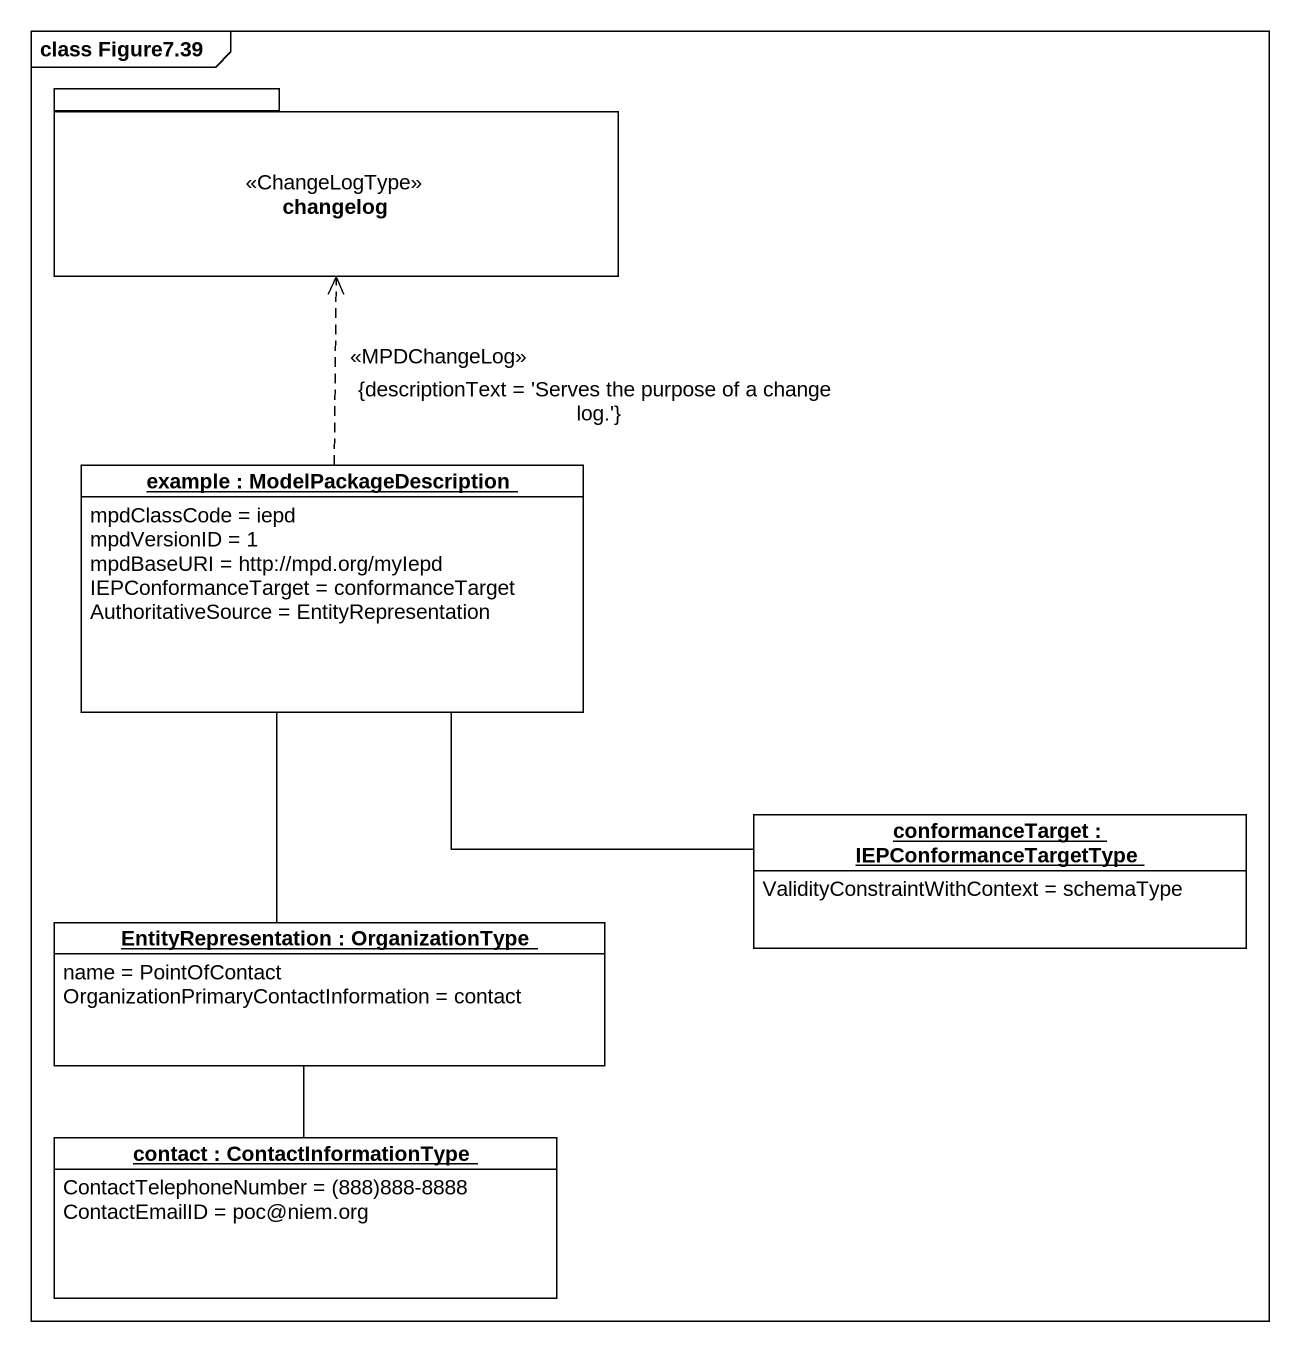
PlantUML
@startuml
mainframe class Figure7.39
hide circle
hide empty members
package changelog <<ChangeLogType>> {
}
object "example : ModelPackageDescription" as example {
  mpdClassCode = iepd
  mpdVersionID = 1
  mpdBaseURI = http://mpd.org/myIepd
  IEPConformanceTarget = conformanceTarget
  AuthoritativeSource = EntityRepresentation
}
object "conformanceTarget : IEPConformanceTargetType" as conformanceTarget {
  ValidityConstraintWithContext = schemaType
}
object "EntityRepresentation : OrganizationType" as EntityRepresentation {
  name = PointOfContact
  OrganizationPrimaryContactInformation = contact
}
object "contact : ContactInformationType" as contact {
  ContactTelephoneNumber = (888)888-8888
  ContactEmailID = poc@niem.org
}
example .up.> changelog : <<MPDChangeLog>>\n{descriptionText = 'Serves the purpose of a change log.'}
conformanceTarget -left- example
EntityRepresentation -up- example
contact -up- EntityRepresentation
@enduml
